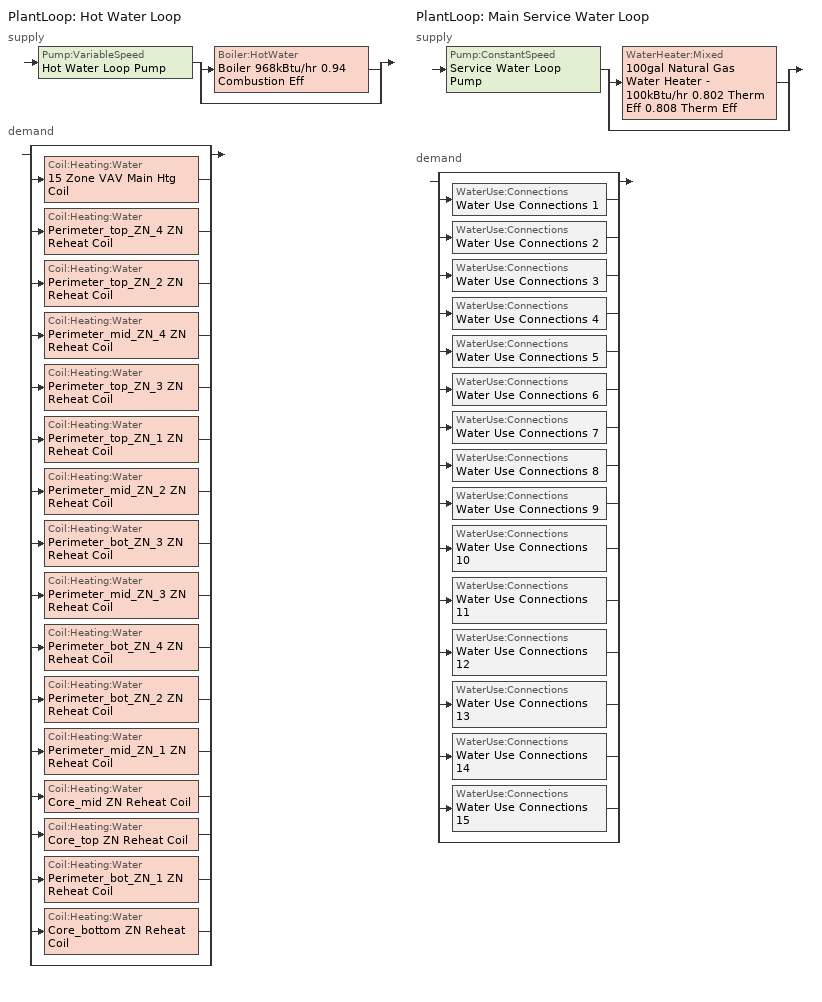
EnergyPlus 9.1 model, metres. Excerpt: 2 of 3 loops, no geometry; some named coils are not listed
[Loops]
PlantLoop 'Hot Water Loop'
 supply: Pump:VariableSpeed 'Hot Water Loop Pump' > split
  | Boiler:HotWater 'Boiler 968kBtu/hr 0.94 Combustion Eff'
  | bypass
 demand: split
  | bypass
  | Coil:Heating:Water '15 Zone VAV Main Htg Coil'
  | Coil:Heating:Water 'Perimeter_top_ZN_4 ZN Reheat Coil'
  | Coil:Heating:Water 'Perimeter_top_ZN_2 ZN Reheat Coil'
  | Coil:Heating:Water 'Perimeter_mid_ZN_4 ZN Reheat Coil'
  | Coil:Heating:Water 'Perimeter_top_ZN_3 ZN Reheat Coil'
  | Coil:Heating:Water 'Perimeter_top_ZN_1 ZN Reheat Coil'
  | Coil:Heating:Water 'Perimeter_mid_ZN_2 ZN Reheat Coil'
  | Coil:Heating:Water 'Perimeter_bot_ZN_3 ZN Reheat Coil'
  | Coil:Heating:Water 'Perimeter_mid_ZN_3 ZN Reheat Coil'
  | Coil:Heating:Water 'Perimeter_bot_ZN_4 ZN Reheat Coil'
  | Coil:Heating:Water 'Perimeter_bot_ZN_2 ZN Reheat Coil'
  | Coil:Heating:Water 'Perimeter_mid_ZN_1 ZN Reheat Coil'
  | Coil:Heating:Water 'Core_mid ZN Reheat Coil'
  | Coil:Heating:Water 'Core_top ZN Reheat Coil'
  | Coil:Heating:Water 'Perimeter_bot_ZN_1 ZN Reheat Coil'
  | Coil:Heating:Water 'Core_bottom ZN Reheat Coil'
  | bypass
PlantLoop 'Main Service Water Loop'
 supply: Pump:ConstantSpeed 'Service Water Loop Pump' > split
  | WaterHeater:Mixed '100gal Natural Gas Water Heater - 100kBtu/hr 0.802 Therm Eff 0.808 Therm Eff'
  | bypass
 demand: split
  | bypass
  | WaterUse:Connections 'Water Use Connections 1'
  | WaterUse:Connections 'Water Use Connections 2'
  | WaterUse:Connections 'Water Use Connections 3'
  | WaterUse:Connections 'Water Use Connections 4'
  | WaterUse:Connections 'Water Use Connections 5'
  | WaterUse:Connections 'Water Use Connections 6'
  | WaterUse:Connections 'Water Use Connections 7'
  | WaterUse:Connections 'Water Use Connections 8'
  | WaterUse:Connections 'Water Use Connections 9'
  | WaterUse:Connections 'Water Use Connections 10'
  | WaterUse:Connections 'Water Use Connections 11'
  | WaterUse:Connections 'Water Use Connections 12'
  | WaterUse:Connections 'Water Use Connections 13'
  | WaterUse:Connections 'Water Use Connections 14'
  | WaterUse:Connections 'Water Use Connections 15'
  | bypass
[Coil:Heating:Water] Availability Schedule=Always On Discrete; U-Factor Times Area Value {W/K}=Autosize; Maximum Water Flow Rate {m3/s}=Autosize; Performance Input Method=UFactorTimesAreaAndDesignWaterFlowRate; Rated Capacity {W}=Autosize; Rated Inlet Water Temperature {C}=48.8889; Rated Inlet Air Temperature {C}=12.7778; Rated Outlet Water Temperature {C}=37.7778; Rated Outlet Air Temperature {C}=40; Rated Ratio for Air and Water Convection=0.5
Core_bottom ZN Reheat Coil; Core_mid ZN Reheat Coil; Core_top ZN Reheat Coil; Perimeter_bot_ZN_1 ZN Reheat Coil; Perimeter_bot_ZN_2 ZN Reheat Coil; Perimeter_bot_ZN_3 ZN Reheat Coil; Perimeter_bot_ZN_4 ZN Reheat Coil; Perimeter_mid_ZN_1 ZN Reheat Coil; Perimeter_mid_ZN_2 ZN Reheat Coil; Perimeter_mid_ZN_3 ZN Reheat Coil; Perimeter_mid_ZN_4 ZN Reheat Coil; Perimeter_top_ZN_1 ZN Reheat Coil; Perimeter_top_ZN_2 ZN Reheat Coil; Perimeter_top_ZN_3 ZN Reheat Coil; Perimeter_top_ZN_4 ZN Reheat Coil
[PlantLoop] Fluid Type=Water; Minimum Loop Temperature {C}=10; Maximum Loop Flow Rate {m3/s}=Autosize; Minimum Loop Flow Rate {m3/s}=0; Plant Loop Volume {m3}=Autocalculate; Load Distribution Scheme=Optimal; Plant Loop Demand Calculation Scheme=SingleSetpoint
Name | Plant Equipment Operation Scheme | Maximum Loop Temperature {C}
Hot Water Loop | Hot Water Loop Operation Schemes | 100
Main Service Water Loop | Main Service Water Loop Operation Schemes | 60
[Sizing:Plant] Loop Type=Heating; Sizing Option=NonCoincident; Zone Timesteps in Averaging Window=1; Coincident Sizing Factor Mode=None
Name | Design Loop Exit Temperature {C} | Loop Design Temperature Difference {deltaC}
Hot Water Loop | 48.8889 | 11.1111
Main Service Water Loop | 60 | 5
[Pump:VariableSpeed]
Hot Water Loop Pump: Design Maximum Flow Rate {m3/s}=Autosize; Design Pump Head {Pa}=210237; Design Power Consumption {W}=Autosize; Motor Efficiency=0.895; Fraction of Motor Inefficiencies to Fluid Stream=0; Coefficient 1 of the Part Load Performance Curve=0; Coefficient 2 of the Part Load Performance Curve=1; Coefficient 3 of the Part Load Performance Curve=0; Coefficient 4 of the Part Load Performance Curve=0; Design Minimum Flow Rate {m3/s}=0; Pump Control Type=Intermittent; Skin Loss Radiative Fraction=0.5; Design Power Sizing Method=PowerPerFlowPerPressure; Design Electric Power per Unit Flow Rate {W/(m3/s)}=348701.1; Design Shaft Power per Unit Flow Rate per Unit Head=1.28205; Design Minimum Flow Rate Fraction=0
[Boiler:HotWater]
Boiler 968kBtu/hr 0.94 Combustion Eff: Fuel Type=NaturalGas; Nominal Capacity {W}=Autosize; Nominal Thermal Efficiency=0.933; Efficiency Curve Temperature Evaluation Variable=LeavingBoiler; Normalized Boiler Efficiency Curve=Boiler with Minimum Turndown; Design Water Flow Rate {m3/s}=Autosize; Minimum Part Load Ratio=0; Maximum Part Load Ratio=1.2; Optimum Part Load Ratio=1; Water Outlet Upper Temperature Limit {C}=95; Boiler Flow Mode=LeavingSetpointModulated; Parasitic Electric Load {W}=0; Sizing Factor=1
[SetpointManager:Scheduled] Control Variable=Temperature
Name | Schedule | Setpoint Node or NodeList
Hot Water Loop Setpoint Manager | Hot Water Loop Temp - 120F | Hot Water Loop Supply Outlet Node
Service hot water setpoint manager | Service Water Loop Temp - 140F | Main Service Water Loop Supply Outlet Node
[PlantEquipmentOperationSchemes] Control Scheme Object Type 1=PlantEquipmentOperation:HeatingLoad; Control Scheme Schedule Name 1=Always On Discrete
Name | Control Scheme Name 1
Hot Water Loop Operation Schemes | Hot Water Loop Heating Operation Scheme
Main Service Water Loop Operation Schemes | Main Service Water Loop Heating Operation Scheme
[PlantEquipmentOperation:HeatingLoad] Load Range Lower Limit 1 {W}=0; Load Range Upper Limit 1 {W}=1000000000
Name | Range Equipment List Name 1
Hot Water Loop Heating Operation Scheme | Hot Water Loop Heating Equipment List
Main Service Water Loop Heating Operation Scheme | Main Service Water Loop Heating Equipment List
[PlantEquipmentList]
Hot Water Loop Heating Equipment List: Boiler:HotWater, Boiler 968kBtu/hr 0.94 Combustion Eff
Main Service Water Loop Heating Equipment List: WaterHeater:Mixed, 100gal Natural Gas Water Heater - 100kBtu/hr 0.802 Therm Eff 0.808 Therm Eff
[Pump:ConstantSpeed]
Service Water Loop Pump: Design Flow Rate {m3/s}=Autosize; Design Pump Head {Pa}=164431; Design Power Consumption {W}=Autosize; Motor Efficiency=0.7; Fraction of Motor Inefficiencies to Fluid Stream=0; Pump Control Type=Intermittent; Design Power Sizing Method=PowerPerFlowPerPressure; Design Electric Power per Unit Flow Rate {W/(m3/s)}=348701.1; Design Shaft Power per Unit Flow Rate per Unit Head=1.28205
[WaterHeater:Mixed]
100gal Natural Gas Water Heater - 100kBtu/hr 0.802 Therm Eff 0.808 Therm Eff: Tank Volume {m3}=0.378541; Setpoint Temperature Schedule=Service Water Loop Temp - 140F; Deadband Temperature Difference {deltaC}=2; Maximum Temperature Limit {C}=82.2222; Heater Control Type=Cycle; Heater Maximum Capacity {W}=29307.1; Heater Ignition Minimum Flow Rate {m3/s}=0; Heater Ignition Delay {s}=0; Heater Fuel Type=NaturalGas; Heater Thermal Efficiency=0.808453; Off Cycle Parasitic Fuel Consumption Rate {W}=1276.95; Off Cycle Parasitic Fuel Type=NaturalGas; Off Cycle Parasitic Heat Fraction to Tank=0; On Cycle Parasitic Fuel Consumption Rate {W}=1276.95; On Cycle Parasitic Fuel Type=NaturalGas; On Cycle Parasitic Heat Fraction to Tank=0; Ambient Temperature Indicator=Zone; Ambient Temperature Zone=Core_bottom ZN; Off Cycle Loss Coefficient to Ambient Temperature {W/K}=7.96239; Off Cycle Loss Fraction to Zone=1; On Cycle Loss Coefficient to Ambient Temperature {W/K}=7.96239; On Cycle Loss Fraction to Zone=1; Use Side Effectiveness=1; Source Side Effectiveness=1; Use Side Design Flow Rate {m3/s}=Autosize; Source Side Design Flow Rate {m3/s}=Autosize; Indirect Water Heating Recovery Time {hr}=1.5; Source Side Flow Control Mode=IndirectHeatPrimarySetpoint
[WaterUse:Connections]
Name | Water Use Equipment Name 1
Water Use Connections 1 | Core_bottom Service Water Use 0.17gal/min
Water Use Connections 2 | Core_mid Service Water Use 0.17gal/min
Water Use Connections 3 | Core_top Service Water Use 0.17gal/min
Water Use Connections 4 | Perimeter_bot_zn_1 Service Water Use 0.04gal/min
Water Use Connections 5 | Perimeter_bot_zn_2 Service Water Use 0.02gal/min
Water Use Connections 6 | Perimeter_bot_zn_3 Service Water Use 0.04gal/min
Water Use Connections 7 | Perimeter_bot_zn_4 Service Water Use 0.02gal/min
Water Use Connections 8 | Perimeter_mid_zn_1 Service Water Use 0.04gal/min
Water Use Connections 9 | Perimeter_mid_zn_2 Service Water Use 0.02gal/min
Water Use Connections 10 | Perimeter_mid_zn_3 Service Water Use 0.04gal/min
Water Use Connections 11 | Perimeter_mid_zn_4 Service Water Use 0.02gal/min
Water Use Connections 12 | Perimeter_top_zn_1 Service Water Use 0.04gal/min
Water Use Connections 13 | Perimeter_top_zn_2 Service Water Use 0.02gal/min
Water Use Connections 14 | Perimeter_top_zn_3 Service Water Use 0.04gal/min
Water Use Connections 15 | Perimeter_top_zn_4 Service Water Use 0.02gal/min
[WaterUse:Equipment] Flow Rate Fraction Schedule=OfficeMedium BLDG_SWH_SCH; Target Temperature Schedule=Mixed Water At Faucet Temp - 110F; Sensible Fraction Schedule=Fraction Sensible - 0.2; Latent Fraction Schedule=Fraction Latent - 0.05
Name | Peak Flow Rate {m3/s}
Core_bottom Service Water Use 0.17gal/min; Core_mid Service Water Use 0.17gal/min; Core_top Service Water Use 0.17gal/min | 1.05864e-05
Perimeter_bot_zn_1 Service Water Use 0.04gal/min; Perimeter_bot_zn_3 Service Water Use 0.04gal/min; Perimeter_mid_zn_1 Service Water Use 0.04gal/min; Perimeter_mid_zn_3 Service Water Use 0.04gal/min; Perimeter_top_zn_1 Service Water Use 0.04gal/min; Perimeter_top_zn_3 Service Water Use 0.04gal/min | 2.23171e-06
Perimeter_bot_zn_2 Service Water Use 0.02gal/min; Perimeter_mid_zn_2 Service Water Use 0.02gal/min; Perimeter_top_zn_2 Service Water Use 0.02gal/min | 1.41286e-06
Perimeter_bot_zn_4 Service Water Use 0.02gal/min; Perimeter_mid_zn_4 Service Water Use 0.02gal/min; Perimeter_top_zn_4 Service Water Use 0.02gal/min | 1.41277e-06
[Schedule:Day:Interval]
Fraction Latent - 0.05 Default: No, 24:00, 0.05
Fraction Sensible - 0.2 Default: No, 24:00, 0.2
Hot Water Loop Temp - 120F Default: No, 24:00, 48.8889
Mixed Water At Faucet Temp - 110F Default: No, 24:00, 43.3
OfficeMedium BLDG_SWH_SCH Default: No, 06:00, 0, 11:00, 0.04, 13:00, 0.06, 14:00, 0.09, 15:00, 0.06, 18:00, 0.04, 24:00, 0
OfficeMedium BLDG_SWH_SCH SmrDsn|Wkdy Day; OfficeMedium BLDG_SWH_SCH Summer Design Day: No, 06:00, 0, 07:00, 0.07, 08:00, 0.19, 09:00, 0.35, 10:00, 0.38, 11:00, 0.39, 12:00, 0.47, 13:00, 0.57, 14:00, 0.54, 15:00, 0.34, 16:00, 0.33, 17:00, 0.44, 18:00, 0.26, 19:00, 0.21, 20:00, 0.15, 21:00, 0.17, 22:00, 0.08, 24:00, 0.05
OfficeMedium BLDG_SWH_SCH Winter Design Day; OfficeMedium BLDG_SWH_SCH WntrDsn|Sat Day: No, 06:00, 0, 07:00, 0.07, 08:00, 0.11, 09:00, 0.15, 10:00, 0.21, 11:00, 0.19, 12:00, 0.23, 13:00, 0.2, 14:00, 0.19, 15:00, 0.15, 16:00, 0.13, 17:00, 0.14, 19:00, 0.07, 24:00, 0
Service Water Loop Temp - 140F Default: No, 24:00, 60
[Schedule:Week:Daily]
Fraction Latent - 0.05 Week Rule - Jan1-Dec31: Fraction Latent - 0.05 Default, Fraction Latent - 0.05 Default, Fraction Latent - 0.05 Default, Fraction Latent - 0.05 Default, Fraction Latent - 0.05 Default, Fraction Latent - 0.05 Default, Fraction Latent - 0.05 Default, Fraction Latent - 0.05 Default, Fraction Latent - 0.05 Default, Fraction Latent - 0.05 Default, Fraction Latent - 0.05 Default, Fraction Latent - 0.05 Default
Fraction Sensible - 0.2 Week Rule - Jan1-Dec31: Fraction Sensible - 0.2 Default, Fraction Sensible - 0.2 Default, Fraction Sensible - 0.2 Default, Fraction Sensible - 0.2 Default, Fraction Sensible - 0.2 Default, Fraction Sensible - 0.2 Default, Fraction Sensible - 0.2 Default, Fraction Sensible - 0.2 Default, Fraction Sensible - 0.2 Default, Fraction Sensible - 0.2 Default, Fraction Sensible - 0.2 Default, Fraction Sensible - 0.2 Default
Hot Water Loop Temp - 120F Week Rule - Jan1-Dec31: Hot Water Loop Temp - 120F Default, Hot Water Loop Temp - 120F Default, Hot Water Loop Temp - 120F Default, Hot Water Loop Temp - 120F Default, Hot Water Loop Temp - 120F Default, Hot Water Loop Temp - 120F Default, Hot Water Loop Temp - 120F Default, Hot Water Loop Temp - 120F Default, Hot Water Loop Temp - 120F Default, Hot Water Loop Temp - 120F Default, Hot Water Loop Temp - 120F Default, Hot Water Loop Temp - 120F Default
Mixed Water At Faucet Temp - 110F Week Rule - Jan1-Dec31: Mixed Water At Faucet Temp - 110F Default, Mixed Water At Faucet Temp - 110F Default, Mixed Water At Faucet Temp - 110F Default, Mixed Water At Faucet Temp - 110F Default, Mixed Water At Faucet Temp - 110F Default, Mixed Water At Faucet Temp - 110F Default, Mixed Water At Faucet Temp - 110F Default, Mixed Water At Faucet Temp - 110F Default, Mixed Water At Faucet Temp - 110F Default, Mixed Water At Faucet Temp - 110F Default, Mixed Water At Faucet Temp - 110F Default, Mixed Water At Faucet Temp - 110F Default
OfficeMedium BLDG_SWH_SCH Week Rule - Jan1-Dec31: OfficeMedium BLDG_SWH_SCH Default, OfficeMedium BLDG_SWH_SCH SmrDsn|Wkdy Day, OfficeMedium BLDG_SWH_SCH SmrDsn|Wkdy Day, OfficeMedium BLDG_SWH_SCH SmrDsn|Wkdy Day, OfficeMedium BLDG_SWH_SCH SmrDsn|Wkdy Day, OfficeMedium BLDG_SWH_SCH SmrDsn|Wkdy Day, OfficeMedium BLDG_SWH_SCH WntrDsn|Sat Day, OfficeMedium BLDG_SWH_SCH Default, OfficeMedium BLDG_SWH_SCH Summer Design Day, OfficeMedium BLDG_SWH_SCH Winter Design Day, OfficeMedium BLDG_SWH_SCH Default, OfficeMedium BLDG_SWH_SCH Default
Service Water Loop Temp - 140F Week Rule - Jan1-Dec31: Service Water Loop Temp - 140F Default, Service Water Loop Temp - 140F Default, Service Water Loop Temp - 140F Default, Service Water Loop Temp - 140F Default, Service Water Loop Temp - 140F Default, Service Water Loop Temp - 140F Default, Service Water Loop Temp - 140F Default, Service Water Loop Temp - 140F Default, Service Water Loop Temp - 140F Default, Service Water Loop Temp - 140F Default, Service Water Loop Temp - 140F Default, Service Water Loop Temp - 140F Default
[Schedule:Year]
Fraction Latent - 0.05: Fraction Latent - 0.05 Week Rule - Jan1-Dec31, 1, 1, 12, 31
Fraction Sensible - 0.2: Fraction Sensible - 0.2 Week Rule - Jan1-Dec31, 1, 1, 12, 31
Hot Water Loop Temp - 120F: Hot Water Loop Temp - 120F Week Rule - Jan1-Dec31, 1, 1, 12, 31
Mixed Water At Faucet Temp - 110F: Mixed Water At Faucet Temp - 110F Week Rule - Jan1-Dec31, 1, 1, 12, 31
OfficeMedium BLDG_SWH_SCH: OfficeMedium BLDG_SWH_SCH Week Rule - Jan1-Dec31, 1, 1, 12, 31
Service Water Loop Temp - 140F: Service Water Loop Temp - 140F Week Rule - Jan1-Dec31, 1, 1, 12, 31
[Schedule:Constant]
Always On Discrete: Hourly Value=1
[Curve:Cubic]
Boiler with Minimum Turndown: Coefficient1 Constant=0.7791; Coefficient2 x=1.4745; Coefficient3 x**2=-2.5795; Coefficient4 x**3=1.3467; Minimum Value of x {BasedOnField A2}=0; Maximum Value of x {BasedOnField A2}=1.3
